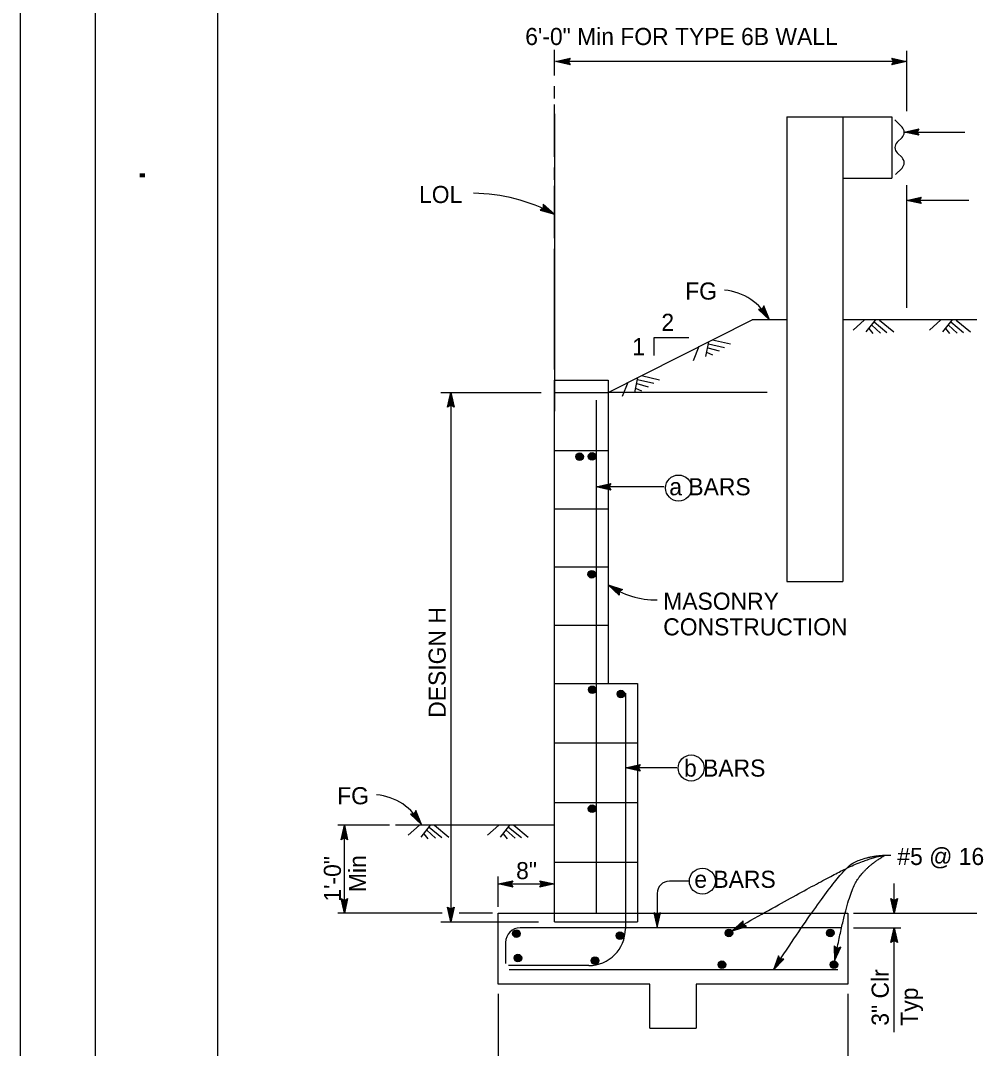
# Model space of a CAD drawing. Extents: x -894 to 866, y -476 to 714.
# Drawn here: x -894 to -505.8, y -238 to 182.4 of the extents above; entities that cross this region are included whole.
import ezdxf

# ---------------------------------------------------------------- set-up
doc = ezdxf.new("R2010")
doc.units = 0
doc.layers.add('10 Sheet Format', color=7, linetype='Continuous')
doc.layers.add('60 Nongeo Data', color=7, linetype='Continuous')

msp = doc.modelspace()

# ---------------------------------------------------------------- linework, layer by layer
at = {"layer": '10 Sheet Format'}
for p, q in [((-863.43, -431.04), (-863.43, 668.96)), ((-813.45, 643.96), (-813.45, -406.04))]:
    msp.add_line(p, q, dxfattribs=at)
for points in [[(-894.04, 713.56), (865.96, 713.56), (865.96, -476.44), (-894.04, -476.44)], [(-863.43, 668.96), (836.57, 668.96), (836.57, -431.04), (-863.43, -431.04)]]:
    msp.add_lwpolyline(points, close=True, dxfattribs=at)
at = {"layer": '60 Nongeo Data'}
for p, q in [((-675.57, 159.96), (-675.57, 170.44)), ((-531.57, 169.97), (-531.57, 145.33)), ((-675.11, 165.69), (-669.11, 167.02)), ((-531.57, 165.69), (-675.11, 165.69)), ((-669.11, 164.35), (-675.11, 165.69)), ((-675.11, 165.69), (-675.11, 165.69)), ((-669.33, 164.7), (-673.73, 165.69)), ((-673.72, 165.69), (-669.35, 166.66)), ((-672.35, 165.68), (-669.53, 166.31)), ((-669.56, 165.06), (-672.35, 165.68)), ((-670.97, 165.68), (-669.76, 165.95)), ((-669.74, 165.41), (-670.97, 165.68)), ((-669.11, 167.02), (-669.91, 165.69)), ((-669.91, 165.69), (-669.11, 164.35)), ((-669.11, 167.02), (-669.11, 167.02)), ((-669.11, 164.35), (-669.11, 164.35)), ((-536.77, 165.69), (-537.57, 167.03)), ((-537.57, 167.03), (-537.57, 167.03)), ((-537.57, 167.03), (-531.57, 165.69)), ((-531.57, 165.69), (-537.57, 164.36)), ((-537.57, 164.36), (-536.77, 165.69)), ((-537.57, 164.36), (-537.57, 164.36)), ((-537.36, 166.67), (-532.95, 165.69)), ((-532.96, 165.68), (-537.34, 164.72)), ((-534.34, 165.69), (-537.16, 165.06)), ((-537.12, 166.31), (-534.34, 165.69)), ((-536.95, 165.96), (-535.72, 165.69)), ((-535.72, 165.69), (-536.93, 165.42)), ((-531.57, 165.69), (-531.57, 165.69)), ((-675.57, 150.52), (-675.57, 155.58)), ((-675.57, 126.66), (-675.57, 148.13)), ((-675.57, 144.29), (-675.57, 22.7)), ((-580.57, 142.97), (-580.57, -47.03)), ((-580.57, 142.97), (-537.57, 142.97)), ((-557.57, 142.97), (-557.57, -47.03)), ((-537.57, 142.97), (-537.57, 130.47)), ((-536.32, 141.75), (-533.38, 138.86)), ((-533.38, 134.57), (-535.38, 132.61)), ((-532.48, 136.82), (-526.48, 138.15)), ((-532.48, 136.82), (-507.61, 136.82)), ((-526.48, 135.48), (-532.48, 136.82)), ((-532.48, 136.82), (-532.48, 136.82)), ((-526.69, 135.83), (-531.1, 136.82)), ((-531.09, 136.82), (-526.71, 137.79)), ((-529.71, 136.81), (-526.89, 137.44)), ((-526.93, 136.19), (-529.71, 136.81)), ((-528.33, 136.81), (-527.12, 137.08)), ((-527.1, 136.54), (-528.33, 136.81)), ((-526.48, 138.15), (-527.28, 136.82)), ((-527.28, 136.82), (-526.48, 135.48)), ((-526.48, 138.15), (-526.48, 138.15)), ((-526.48, 135.48), (-526.48, 135.48)), ((-537.57, 130.47), (-537.57, 117.97)), ((-535.38, 128.32), (-533.38, 126.36)), ((-675.57, 117.22), (-675.57, 122.28)), ((-533.38, 122.07), (-536.05, 119.46)), ((-557.57, 117.97), (-537.57, 117.97)), ((-675.57, 93.36), (-675.57, 114.83)), ((-531.57, 115.02), (-531.57, 64.85)), ((-531.57, 108.87), (-525.57, 110.2)), ((-530.18, 108.87), (-525.81, 109.84)), ((-528.81, 108.87), (-525.98, 109.49)), ((-525.57, 110.2), (-526.37, 108.87)), ((-525.57, 110.2), (-525.57, 110.2)), ((-680.17, 105.7), (-681.5, 104.89)), ((-680.77, 105.31), (-678.01, 104.55)), ((-680.45, 105.53), (-679.23, 105.2)), ((-675.57, 103.26), (-680.25, 107.25)), ((-680.25, 107.25), (-680.25, 107.25)), ((-680.25, 107.25), (-680.17, 105.7)), ((-678.01, 104.55), (-680.22, 106.43)), ((-676.8, 103.92), (-680.21, 106.82)), ((-679.23, 105.2), (-680.18, 106)), ((-506, 108.87), (-531.57, 108.87)), ((-525.57, 107.53), (-531.57, 108.87)), ((-531.57, 108.87), (-531.57, 108.87)), ((-525.79, 107.89), (-530.19, 108.87)), ((-526.02, 108.25), (-528.81, 108.87)), ((-527.43, 108.87), (-526.22, 109.13)), ((-526.2, 108.59), (-527.43, 108.87)), ((-526.37, 108.87), (-525.57, 107.53)), ((-525.57, 107.53), (-525.57, 107.53)), ((-681.5, 104.89), (-681.5, 104.89)), ((-681.5, 104.89), (-675.57, 103.26)), ((-681.14, 105.1), (-676.79, 103.91)), ((-675.57, 103.26), (-675.57, 103.26)), ((-675.57, 71.89), (-675.57, 88.98)), ((-675.57, 40.69), (-675.57, 84.52)), ((-675.57, 63.54), (-675.57, 68.61)), ((-590.56, 64.26), (-592.12, 64.17)), ((-592.12, 64.17), (-592.12, 64.17)), ((-592.12, 64.17), (-587.64, 59.96)), ((-591.7, 64.19), (-588.42, 61.1)), ((-591.28, 64.2), (-589.19, 62.25)), ((-590.89, 64.25), (-589.97, 63.39)), ((-589.91, 65.67), (-590.56, 64.26)), ((-589.97, 63.39), (-590.43, 64.54)), ((-589.19, 62.25), (-590.26, 64.94)), ((-588.42, 61.12), (-590.08, 65.28)), ((-587.64, 59.96), (-589.91, 65.67)), ((-589.91, 65.67), (-589.91, 65.67)), ((-675.57, 39.68), (-675.57, 61.15)), ((-580.57, 59.96), (-594.71, 59.96)), ((-587.64, 59.96), (-587.64, 59.96)), ((-432.79, 59.96), (-557.57, 59.96)), ((-548.79, 59.93), (-553.43, 55.81)), ((-544.4, 59.9), (-548.22, 55.04)), ((-544.78, 59.17), (-539.54, 54.86)), ((-542.62, 59.88), (-536.76, 55.06)), ((-517.44, 59.93), (-522.07, 55.81)), ((-513.04, 59.9), (-516.87, 55.04)), ((-513.42, 59.17), (-508.18, 54.86)), ((-511.26, 59.88), (-505.4, 55.06)), ((-547, 56.43), (-545.33, 54.38)), ((-545.73, 57.83), (-542.16, 54.57)), ((-515.65, 56.43), (-513.97, 54.38)), ((-514.38, 57.83), (-510.8, 54.57)), ((-612.56, 51), (-613.78, 44.94)), ((-610.95, 51.79), (-603.55, 50.12)), ((-616.49, 49.05), (-618.78, 43.28)), ((-613.32, 46.74), (-610.9, 45.65)), ((-612.81, 48.55), (-608.16, 47.25)), ((-612.56, 50.18), (-605.95, 48.69)), ((-675.57, 35.31), (-653.57, 35.31)), ((-675.57, -186.19), (-675.57, 35.31)), ((-653.57, 35.31), (-653.57, -88.69)), ((-645.54, 34.42), (-647.82, 28.65)), ((-641.6, 36.37), (-642.82, 30.31)), ((-641.86, 33.92), (-637.2, 32.63)), ((-641.61, 35.55), (-634.99, 34.06)), ((-640, 37.16), (-632.59, 35.49)), ((-722.05, 30.31), (-681.05, 30.31)), ((-719.36, 24.31), (-718.02, 30.31)), ((-718.02, 30.31), (-718.02, -186.19)), ((-718.02, 30.31), (-718.02, 30.31)), ((-718.02, 30.31), (-716.69, 24.31)), ((-675.57, 30.31), (-653.57, 30.31)), ((-588.53, 30.31), (-653.57, 30.31)), ((-642.36, 32.11), (-639.94, 31.02)), ((-719, 24.52), (-718.02, 28.93)), ((-718.64, 24.76), (-718.02, 27.54)), ((-718.3, 24.93), (-718.02, 26.16)), ((-718.02, 27.54), (-717.39, 24.72)), ((-718.02, 26.16), (-717.75, 24.95)), ((-718.01, 28.91), (-717.05, 24.54)), ((-658.57, 27.15), (-658.57, -182.69)), ((-718.02, 25.11), (-719.36, 24.31)), ((-719.36, 24.31), (-719.36, 24.31)), ((-716.69, 24.31), (-718.02, 25.11)), ((-716.69, 24.31), (-716.69, 24.31)), ((-675.57, 6.51), (-653.57, 6.51)), ((-658.49, -8.33), (-652.49, -7)), ((-630.72, -8.33), (-658.49, -8.33)), ((-652.49, -9.67), (-658.49, -8.33)), ((-658.49, -8.33), (-658.49, -8.33)), ((-652.7, -9.31), (-657.11, -8.33)), ((-657.09, -8.32), (-652.72, -7.36)), ((-655.72, -8.33), (-652.9, -7.7)), ((-652.94, -8.95), (-655.72, -8.33)), ((-654.34, -8.33), (-653.13, -8.06)), ((-653.11, -8.61), (-654.34, -8.33)), ((-652.49, -7), (-653.29, -8.33)), ((-653.29, -8.33), (-652.49, -9.67)), ((-652.49, -7), (-652.49, -7)), ((-652.49, -9.67), (-652.49, -9.67)), ((-675.57, -17.29), (-653.57, -17.29)), ((-675.57, -41.09), (-653.57, -41.09)), ((-649.1, -52.63), (-653.57, -48.42)), ((-653.57, -48.42), (-653.57, -48.42)), ((-653.57, -48.42), (-647.73, -50.34)), ((-649.1, -52.22), (-652.39, -49.12)), ((-652.37, -49.13), (-648.12, -50.53)), ((-649.12, -51.79), (-651.2, -49.83)), ((-651.2, -49.83), (-648.45, -50.73)), ((-647.73, -50.34), (-649.1, -51.07)), ((-647.73, -50.34), (-647.73, -50.34)), ((-580.57, -47.03), (-557.57, -47.03)), ((-649.09, -51.4), (-650.01, -50.54)), ((-650.01, -50.54), (-648.83, -50.92)), ((-649.1, -51.07), (-649.1, -52.63)), ((-649.1, -52.63), (-649.1, -52.63)), ((-675.57, -64.89), (-653.57, -64.89)), ((-675.57, -88.69), (-653.57, -88.69)), ((-653.57, -88.69), (-641.57, -88.69)), ((-641.57, -88.69), (-641.57, -186.19)), ((-646.57, -92.77), (-646.57, -189.13)), ((-675.57, -113.07), (-641.57, -113.07)), ((-646.58, -123.24), (-640.58, -121.91)), ((-640.58, -121.91), (-641.38, -123.24)), ((-640.58, -121.91), (-640.58, -121.91)), ((-625.54, -123.24), (-646.58, -123.24)), ((-640.58, -124.58), (-646.58, -123.24)), ((-646.58, -123.24), (-646.58, -123.24)), ((-640.8, -124.23), (-645.2, -123.24)), ((-645.19, -123.24), (-640.82, -122.27)), ((-643.82, -123.24), (-640.99, -122.62)), ((-641.03, -123.87), (-643.82, -123.24)), ((-642.44, -123.25), (-641.23, -122.98)), ((-641.21, -123.52), (-642.44, -123.25)), ((-641.38, -123.24), (-640.58, -124.58)), ((-640.58, -124.58), (-640.58, -124.58)), ((-675.57, -137.44), (-641.57, -137.44)), ((-732.95, -142.16), (-734.51, -142.25)), ((-734.51, -142.25), (-734.51, -142.25)), ((-734.51, -142.25), (-730.03, -146.47)), ((-734.09, -142.23), (-730.81, -145.32)), ((-733.67, -142.23), (-731.58, -144.18)), ((-733.28, -142.18), (-732.36, -143.04)), ((-732.3, -140.76), (-732.95, -142.16)), ((-732.36, -143.04), (-732.82, -141.89)), ((-731.58, -144.18), (-732.65, -141.49)), ((-730.81, -145.31), (-732.47, -141.15)), ((-730.03, -146.47), (-732.3, -140.75)), ((-732.3, -140.76), (-732.3, -140.76)), ((-743.12, -146.68), (-764.19, -146.68)), ((-762.9, -152.68), (-761.56, -146.68)), ((-761.56, -182.69), (-761.56, -146.68)), ((-761.56, -146.68), (-761.56, -146.68)), ((-761.56, -146.68), (-760.23, -152.68)), ((-675.57, -146.68), (-740.61, -146.68)), ((-730.87, -146.71), (-735.51, -150.83)), ((-726.47, -146.74), (-730.3, -151.6)), ((-730.03, -146.47), (-730.03, -146.47)), ((-724.69, -146.76), (-718.83, -151.58)), ((-698.35, -146.71), (-702.99, -150.83)), ((-693.95, -146.74), (-697.78, -151.6)), ((-692.17, -146.76), (-686.31, -151.58)), ((-762.55, -152.46), (-761.56, -148.06)), ((-762.19, -152.23), (-761.56, -149.44)), ((-761.84, -152.05), (-761.56, -150.82)), ((-761.56, -148.07), (-760.59, -152.44)), ((-761.56, -149.44), (-760.94, -152.26)), ((-761.56, -150.82), (-761.3, -152.03)), ((-729.08, -150.21), (-727.4, -152.26)), ((-727.81, -148.81), (-724.23, -152.07)), ((-726.85, -147.47), (-721.61, -151.78)), ((-696.56, -150.21), (-694.88, -152.26)), ((-695.29, -148.81), (-691.71, -152.07)), ((-694.33, -147.47), (-689.09, -151.78)), ((-761.56, -151.88), (-762.9, -152.68)), ((-762.9, -152.68), (-762.9, -152.68)), ((-760.23, -152.68), (-761.56, -151.88)), ((-760.23, -152.68), (-760.23, -152.68)), ((-675.57, -161.82), (-641.57, -161.82)), ((-698.57, -180.16), (-698.57, -167.75)), ((-698.57, -170.76), (-692.57, -169.43)), ((-698.57, -170.76), (-675.57, -170.76)), ((-692.57, -172.1), (-698.57, -170.76)), ((-698.57, -170.76), (-698.57, -170.76)), ((-692.79, -171.74), (-697.19, -170.76)), ((-697.18, -170.76), (-692.81, -169.79)), ((-695.81, -170.76), (-692.98, -170.14)), ((-693.02, -171.39), (-695.81, -170.76)), ((-694.43, -170.76), (-693.22, -170.5)), ((-693.2, -171.04), (-694.43, -170.76)), ((-692.57, -169.43), (-693.37, -170.76)), ((-693.37, -170.76), (-692.57, -172.1)), ((-692.57, -169.43), (-692.57, -169.43)), ((-692.57, -172.1), (-692.57, -172.1)), ((-680.77, -170.76), (-681.57, -169.42)), ((-681.57, -169.42), (-681.57, -169.42)), ((-681.57, -169.42), (-675.57, -170.76)), ((-675.57, -170.76), (-681.57, -172.09)), ((-681.57, -172.09), (-680.77, -170.76)), ((-681.57, -172.09), (-681.57, -172.09)), ((-681.36, -169.78), (-676.95, -170.76)), ((-676.96, -170.76), (-681.34, -171.73)), ((-678.34, -170.76), (-681.16, -171.38)), ((-681.12, -170.14), (-678.34, -170.76)), ((-680.95, -170.48), (-679.72, -170.76)), ((-679.72, -170.76), (-680.93, -171.03)), ((-675.57, -170.76), (-675.57, -170.76)), ((-620.62, -169.63), (-628.53, -169.63)), ((-536.57, -182.69), (-536.57, -170.62)), ((-633.53, -174.63), (-633.53, -188.62)), ((-761.56, -182.69), (-762.89, -176.69)), ((-762.89, -176.69), (-762.89, -176.69)), ((-762.89, -176.69), (-761.56, -177.49)), ((-761.56, -181.3), (-762.53, -176.93)), ((-761.56, -179.93), (-762.19, -177.11)), ((-761.56, -178.55), (-761.83, -177.34)), ((-761.56, -177.49), (-760.22, -176.69)), ((-760.22, -176.69), (-761.56, -182.69)), ((-760.58, -176.91), (-761.56, -181.31)), ((-760.94, -177.14), (-761.56, -179.93)), ((-761.28, -177.32), (-761.56, -178.55)), ((-760.22, -176.69), (-760.22, -176.69)), ((-718.02, -186.19), (-719.35, -180.19)), ((-719.35, -180.19), (-719.35, -180.19)), ((-719.35, -180.19), (-718.02, -180.99)), ((-718.02, -184.8), (-718.99, -180.43)), ((-718.02, -183.43), (-718.64, -180.61)), ((-718.02, -180.99), (-716.68, -180.19)), ((-716.68, -180.19), (-718.02, -186.19)), ((-717.03, -180.41), (-718.02, -184.81)), ((-717.39, -180.64), (-718.02, -183.43)), ((-716.68, -180.19), (-716.68, -180.19)), ((-536.57, -182.69), (-537.9, -176.69)), ((-537.9, -176.69), (-537.9, -176.69)), ((-537.9, -176.69), (-536.57, -177.49)), ((-536.58, -181.3), (-537.54, -176.93)), ((-536.57, -179.93), (-537.2, -177.11)), ((-536.57, -178.55), (-536.84, -177.34)), ((-536.57, -177.49), (-535.23, -176.69)), ((-535.23, -176.69), (-536.57, -182.69)), ((-535.59, -176.91), (-536.57, -181.31)), ((-535.95, -177.14), (-536.57, -179.93)), ((-536.3, -177.32), (-536.57, -178.55)), ((-535.23, -176.69), (-535.23, -176.69)), ((-721.5, -182.69), (-764.19, -182.69)), ((-761.56, -182.69), (-761.56, -182.69)), ((-718.02, -182.05), (-718.28, -180.84)), ((-717.74, -180.82), (-718.02, -182.05)), ((-700.87, -182.69), (-714.56, -182.69)), ((-698.57, -182.69), (-555.57, -182.69)), ((-698.57, -211.69), (-698.57, -182.69)), ((-633.53, -183.42), (-634.87, -182.62)), ((-634.87, -182.62), (-634.87, -182.62)), ((-634.87, -182.62), (-633.53, -188.62)), ((-634.52, -182.84), (-633.53, -187.24)), ((-634.16, -183.07), (-633.53, -185.86)), ((-633.81, -183.25), (-633.54, -184.48)), ((-633.54, -184.48), (-633.27, -183.27)), ((-633.53, -188.62), (-632.2, -182.62)), ((-632.2, -182.62), (-633.53, -183.42)), ((-633.53, -187.23), (-632.56, -182.86)), ((-633.53, -185.86), (-632.91, -183.03)), ((-632.2, -182.62), (-632.2, -182.62)), ((-555.57, -182.69), (-555.57, -211.69)), ((-553.17, -182.69), (-533.81, -182.69)), ((-552.07, -182.69), (-475.38, -182.69)), ((-536.57, -182.69), (-536.57, -182.69)), ((-722.05, -186.19), (-682.11, -186.19)), ((-718.02, -186.19), (-718.02, -186.19)), ((-558.57, -188.69), (-689.57, -188.69)), ((-675.57, -186.19), (-641.57, -186.19)), ((-633.53, -188.62), (-633.53, -188.62)), ((-598.38, -185.81), (-602.9, -189.97)), ((-602.9, -189.97), (-597.04, -188.13)), ((-598.39, -186.23), (-601.71, -189.28)), ((-601.7, -189.28), (-597.42, -187.93)), ((-598.41, -186.66), (-600.51, -188.59)), ((-600.51, -188.59), (-597.75, -187.72)), ((-598.39, -187.05), (-599.32, -187.9)), ((-599.32, -187.9), (-598.13, -187.53)), ((-598.4, -187.38), (-598.38, -185.81)), ((-597.04, -188.13), (-598.4, -187.38)), ((-598.38, -185.81), (-598.38, -185.81)), ((-597.04, -188.13), (-597.04, -188.13)), ((-553.17, -188.69), (-533.81, -188.69)), ((-537.91, -194.69), (-536.57, -188.69)), ((-536.57, -231.44), (-536.57, -188.69)), ((-536.57, -188.69), (-536.57, -188.69)), ((-536.57, -188.69), (-535.24, -194.69)), ((-602.9, -189.97), (-602.9, -189.97)), ((-537.56, -194.48), (-536.57, -190.07)), ((-537.2, -194.24), (-536.58, -191.46)), ((-536.85, -194.07), (-536.58, -192.84)), ((-536.58, -191.46), (-535.95, -194.28)), ((-536.58, -192.84), (-536.31, -194.05)), ((-536.57, -190.08), (-535.6, -194.46)), ((-695.57, -194.69), (-695.57, -203.3)), ((-559.92, -197.15), (-561.08, -196.1)), ((-561.08, -196.1), (-561.08, -196.1)), ((-561.08, -196.1), (-560.94, -202.25)), ((-560.94, -202.25), (-558.46, -196.62)), ((-560.77, -196.38), (-560.67, -200.89)), ((-560.66, -200.88), (-558.86, -196.78)), ((-560.47, -196.68), (-560.4, -199.54)), ((-560.4, -199.54), (-559.23, -196.89)), ((-560.16, -196.92), (-560.13, -198.18)), ((-560.13, -198.18), (-559.63, -197.05)), ((-558.46, -196.63), (-559.92, -197.15)), ((-558.46, -196.63), (-558.46, -196.63)), ((-536.57, -193.89), (-537.91, -194.69)), ((-537.91, -194.69), (-537.91, -194.69)), ((-535.24, -194.69), (-536.57, -193.89)), ((-535.24, -194.69), (-535.24, -194.69)), ((-583.93, -200.15), (-586.01, -205.93)), ((-586.01, -205.93), (-581.67, -201.58)), ((-583.75, -200.52), (-585.27, -204.77)), ((-585.26, -204.76), (-582.1, -201.58)), ((-583.57, -200.91), (-584.53, -203.6)), ((-584.53, -203.6), (-582.49, -201.55)), ((-583.23, -201.54), (-583.93, -200.15)), ((-583.93, -200.15), (-583.93, -200.15)), ((-583.37, -201.25), (-583.79, -202.43)), ((-583.79, -202.43), (-582.92, -201.55)), ((-581.67, -201.58), (-583.23, -201.54)), ((-581.67, -201.58), (-581.67, -201.58)), ((-661.57, -204.13), (-694.33, -204.13)), ((-559.57, -205.93), (-694.07, -205.93)), ((-586.01, -205.93), (-586.01, -205.93)), ((-560.94, -202.25), (-560.94, -202.25)), ((-636.57, -211.69), (-698.57, -211.69)), ((-636.57, -229.69), (-636.57, -211.69)), ((-555.57, -211.69), (-617.57, -211.69)), ((-617.57, -211.69), (-617.57, -229.69)), ((-698.57, -215.72), (-698.57, -264.68)), ((-555.57, -215.72), (-555.57, -264.68)), ((-636.57, -229.69), (-617.57, -229.69))]:
    msp.add_line(p, q, dxfattribs=at)
for points in [[(-653.57, 30.31), (-594.69, 59.96)], [(-620.64, 52.66), (-634.96, 52.66), (-634.96, 45.45)], [(-653.57, 30.31), (-653.57, 30.31)], [(-675.57, -146.68), (-740.61, -146.68)]]:
    msp.add_lwpolyline(points, dxfattribs=at)
for centre, radius in [((-665.32, 3.97), 1.56), ((-665.32, 3.97), 1.37), ((-665.32, 3.97), 1.19), ((-665.32, 3.97), 1), ((-665.32, 3.97), 0.812), ((-665.32, 3.97), 0.625), ((-665.32, 3.97), 0.437), ((-660.18, 4.13), 1.56), ((-660.18, 4.13), 1.37), ((-660.18, 4.13), 1.19), ((-660.18, 4.13), 1), ((-660.18, 4.13), 0.812), ((-660.18, 4.13), 0.625), ((-660.18, 4.13), 0.437), ((-660.18, 4.13), 0.187), ((-665.32, 3.97), 0.187), ((-624.79, -8.8), 5.32), ((-660.34, -44.08), 1.56), ((-660.34, -44.08), 1.37), ((-660.34, -44.08), 1.19), ((-660.34, -44.08), 1), ((-660.34, -44.08), 0.812), ((-660.34, -44.08), 0.625), ((-660.34, -44.08), 0.437), ((-660.34, -44.08), 0.187), ((-660.15, -91.34), 1.56), ((-660.15, -91.34), 1.37), ((-660.15, -91.34), 1.19), ((-660.15, -91.34), 1), ((-660.15, -91.34), 0.812), ((-660.15, -91.34), 0.625), ((-660.15, -91.34), 0.437), ((-660.15, -91.34), 0.187), ((-648.4, -93.09), 1.56), ((-648.4, -93.09), 1.37), ((-648.4, -93.09), 1.19), ((-648.4, -93.09), 1), ((-648.4, -93.09), 0.812), ((-648.4, -93.09), 0.625), ((-648.4, -93.09), 0.437), ((-648.4, -93.09), 0.187), ((-619.67, -123.32), 5.32), ((-660.18, -139.99), 1.56), ((-660.18, -139.99), 1.37), ((-660.18, -139.99), 1.19), ((-660.18, -139.99), 1), ((-660.18, -139.99), 0.812), ((-660.18, -139.99), 0.625), ((-660.18, -139.99), 0.437), ((-660.18, -139.99), 0.187), ((-615.06, -169.6), 5.32), ((-562.76, -190.76), 1.56), ((-691.14, -191.04), 1.56), ((-691.14, -191.04), 1.37), ((-691.14, -191.04), 1.19), ((-691.14, -191.04), 1), ((-691.14, -191.04), 0.812), ((-691.14, -191.04), 0.625), ((-691.14, -191.04), 0.437), ((-691.14, -191.04), 0.187), ((-648.78, -191.95), 1.56), ((-648.78, -191.95), 1.37), ((-648.78, -191.95), 1.19), ((-648.78, -191.95), 1), ((-648.78, -191.95), 0.812), ((-648.78, -191.95), 0.625), ((-648.78, -191.95), 0.437), ((-648.78, -191.95), 0.187), ((-604.22, -190.78), 1.56), ((-604.22, -190.78), 1.37), ((-604.22, -190.78), 1.19), ((-604.22, -190.78), 1), ((-604.22, -190.78), 0.812), ((-604.22, -190.78), 0.625), ((-604.22, -190.78), 0.437), ((-604.22, -190.78), 0.187), ((-562.76, -190.76), 1.37), ((-562.76, -190.76), 1.19), ((-562.76, -190.76), 1), ((-562.76, -190.76), 0.812), ((-562.76, -190.76), 0.625), ((-562.76, -190.76), 0.437), ((-562.76, -190.76), 0.187), ((-690.54, -201.07), 1.56), ((-690.54, -201.07), 1.37), ((-690.54, -201.07), 1.19), ((-690.54, -201.07), 1), ((-690.54, -201.07), 0.812), ((-690.54, -201.07), 0.625), ((-690.54, -201.07), 0.437), ((-690.54, -201.07), 0.187), ((-659, -202.13), 1.56), ((-659, -202.13), 1.37), ((-659, -202.13), 1.19), ((-659, -202.13), 1), ((-659, -202.13), 0.812), ((-659, -202.13), 0.625), ((-659, -202.13), 0.437), ((-659, -202.13), 0.187), ((-607.09, -203.8), 1.56), ((-607.09, -203.8), 1.37), ((-607.09, -203.8), 1.19), ((-607.09, -203.8), 1), ((-607.09, -203.8), 0.812), ((-607.09, -203.8), 0.625), ((-607.09, -203.8), 0.437), ((-607.09, -203.8), 0.187), ((-561.23, -203.8), 1.56), ((-561.23, -203.8), 1.37), ((-561.23, -203.8), 1.19), ((-561.23, -203.8), 1), ((-561.23, -203.8), 0.812), ((-561.23, -203.8), 0.625), ((-561.23, -203.8), 0.437), ((-561.23, -203.8), 0.187)]:
    msp.add_circle(centre, radius, dxfattribs=at)
for centre, radius, start, end in [((-535.48, 136.72), 3, 314.3818, 45.6172), ((-533.28, 130.47), 3, 134.3831, 225.6173), ((-535.48, 124.22), 3, 314.3822, 45.6176), ((-709.84, 38.65), 73.14, 62.0589, 89.1427), ((-608.19, 49.01), 23.28, 28.0529, 84.5669), ((-634.17, -20.66), 33.87, 235.0511, 271.1188), ((-750.58, -157.41), 23.28, 28.0529, 84.5669), ((-628.53, -174.63), 5, 90, 180), ((-689.57, -194.69), 6, 90, 180), ((-661.57, -189.13), 15, 270, 360)]:
    msp.add_arc(centre, radius, start, end, dxfattribs=at)
for points in [[(-602.9, -189.97), (-563.11, -167.47), (-545.16, -159.48), (-540.46, -159.09)], [(-586.01, -205.93), (-559.45, -165.22), (-546.99, -158.92), (-537.93, -158.92)], [(-560.93, -202.28), (-555.84, -175.65), (-548.14, -163.49), (-540.46, -159.09)]]:
    msp.add_open_spline(points, degree=2, dxfattribs=at)

# ---------------------------------------------------------------- texts
at = {"layer": '10 Sheet Format'}
msp.add_text('.', height=13.78, rotation=270, dxfattribs=at).set_placement((-845.33, 121.67))
at = {"layer": '60 Nongeo Data'}
for s, p in [('6\'-0" Min FOR TYPE 6B WALL', (-687.55, 172.4)), ('LOL', (-731, 107.77)), ('FG', (-622.1, 68.27)), ('2', (-631.84, 55.48)), ('1', (-643.76, 45.53)), ('a BARS', (-628.61, -11.77)), ('MASONRY', (-631.08, -58.58)), ('CONSTRUCTION', (-631.08, -69.08)), ('b BARS', (-622.58, -126.85)), ('FG', (-764.49, -138.16)), ('#5 @ 16', (-535.28, -163)), ('8"', (-691.27, -168.8)), ('e BARS', (-618.35, -172.34))]:
    msp.add_text(s, height=7, dxfattribs=at).set_placement(p)
for s, p in [('DESIGN H', (-720.07, -102.78)), ('1\'-0"', (-762.95, -177.98)), ('Min', (-752.66, -174.08)), ('3" Clr', (-538.81, -228.73)), ('Typ', (-526.87, -228.73))]:
    msp.add_text(s, height=7, rotation=90, dxfattribs=at).set_placement(p)

doc.saveas('drawing.dxf')
